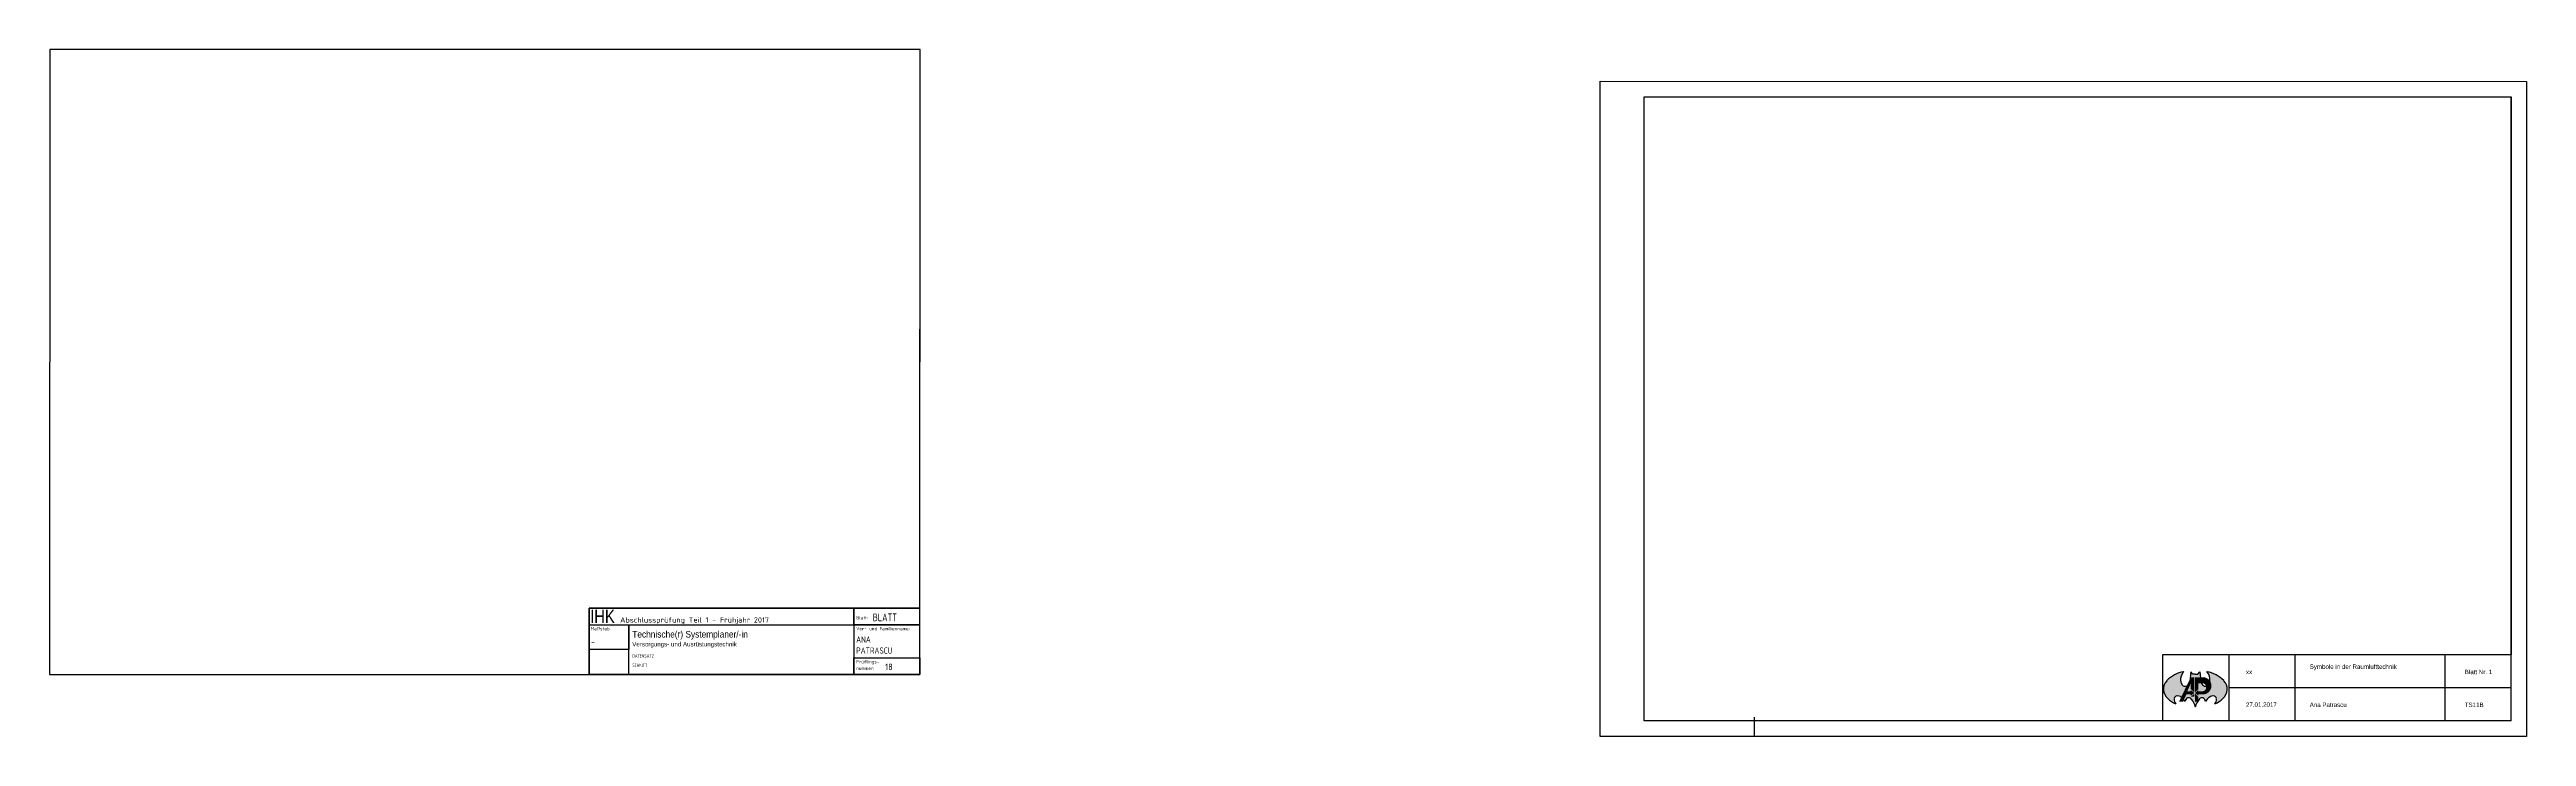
# Paper-space layout 'A3 Querformart' of a CAD drawing. Header units: millimetres. Extents: x 15 to 1138, y -28 to 283.
import ezdxf

# ---------------------------------------------------------------- set-up
doc = ezdxf.new("R2010")
doc.units = ezdxf.units.MM
for name, color, linetype, lineweight in [('HLS_Geräte', 14, 'Continuous', 25), ('HLS_Plankopf', 7, 'Continuous', 25), ('Zeichnungsrahmen', 7, 'Continuous', 25)]:
    doc.layers.add(name, color=color, linetype=linetype, lineweight=lineweight)
doc.styles.add('Arial', font='ARIALUNI.TTF')
doc.styles.add('ISO', font='ISO8')
doc.styles.get("Standard").update_dxf_attribs({"font": 'arial.ttf'})

psp = doc.layouts.new('A3 Querformart')

# ---------------------------------------------------------------- hatches: boundary and pattern name
at = {"layer": 'HLS_Geräte', "true_color": 0x58ba48, "transparency": 33554585}
h = psp.add_hatch(color=85, dxfattribs=at)
h.dxf.hatch_style = 1
h.paths.add_polyline_path([(1000.8, -2.8, 0.149762), (993.2, 1.3, -0.209874), (994.5, -3, -0.047359), (994.4, -3.5, -0.081227), (993.9, -4.5, -0.266545), (992.4, -5.3, -0.299401), (990.8, -4.3), (990.4, -3.5, -0.047359), (990.3, -3), (989.9, 1.2), (989, 0.1), (987.8, 0.1), (986.7, 0.1), (985.8, 1.2), (985.4, -3, -0.047359), (985.3, -3.5), (984.9, -4.3, -0.299401), (983.3, -5.3, -0.266545), (981.7, -4.5, -0.081227), (981.3, -3.5, -0.047359), (981.2, -3, -0.209874), (982.5, 1.3, 0.149762), (974.9, -2.8, 0.420661), (975.3, -10.9, 0.107922), (979, -13.4, -0.169442), (978.3, -11, -0.35307), (979.4, -9.8, -0.209264), (981.5, -10.4, -0.119875), (983.1, -12.4, -0.238704), (984.4, -10.7, -0.293298), (985.9, -11.1, -0.147456), (987.8, -14.9, -0.147456), (989.7, -11.1, -0.293298), (991.3, -10.7, -0.238704), (992.5, -12.4, -0.119875), (994.2, -10.4, -0.209264), (996.3, -9.8, -0.35307), (997.4, -11, -0.169442), (996.7, -13.4, 0.107922), (1000.3, -10.9, 0.420661)])
at = {"layer": 'HLS_Geräte', "true_color": 0x000000}
h = psp.add_hatch(color=18, dxfattribs=at)
h.dxf.hatch_style = 1
h.paths.add_polyline_path([(987.4, -1.3), (985.8, -1.3), (983.1, -6.8), (984.6, -6.8), (985.8, -4), (985.8, -6.7), (985.9, -6.8), (987.4, -6.8)])
h.paths.add_polyline_path([(987.4, -6.8), (985.9, -6.8), (987.4, -8.1)], flags=17)
h.paths.add_polyline_path([(985.8, -7.1), (985.8, -7.7), (984.2, -7.7), (984.6, -6.8), (983.1, -6.8), (980.5, -12.3), (982.2, -12.3), (983.8, -9.1), (985.8, -9.1), (985.8, -9.7), (987.4, -8.4)])
h.paths.add_polyline_path([(987.4, -8.7), (985.8, -10.1), (987.4, -10.1)], flags=17)
h = psp.add_hatch(color=18, dxfattribs=at)
h.dxf.hatch_style = 1
h.paths.add_polyline_path([(994.8, -6.8), (992.5, -6.8, -0.265907), (990.9, -7.7), (989.2, -7.7), (989.2, -7.1), (987.8, -8.3), (987.8, -8.5), (989.2, -9.7), (989.2, -9.1), (991.3, -9.1, 0.294419)])
h.paths.add_polyline_path([(989.2, -4), (990.9, -4, -0.579895), (992.5, -6.8), (994.8, -6.8, 0.545094), (991.3, -1.3), (987.8, -1.3), (987.8, -6.8), (989.2, -6.8), (989.2, -6.7)])
h.paths.add_polyline_path([(987.8, -8.3), (987.7, -8.4), (987.8, -8.5)])
h.paths.add_polyline_path([(987.8, -8.8), (987.8, -12.3), (989.2, -12.3), (989.2, -10.1)])
h.paths.add_polyline_path([(987.8, -8.8), (987.7, -8.7), (987.7, -12.3), (987.8, -12.3)])
h.paths.add_polyline_path([(989.2, -6.8), (987.8, -6.8), (987.8, -8)], flags=17)
h.paths.add_polyline_path([(987.8, -6.8), (987.7, -6.8), (987.7, -8.1), (987.8, -8)])
h.paths.add_polyline_path([(987.8, -1.3), (987.7, -1.3), (987.7, -6.8), (987.8, -6.8)])

# ---------------------------------------------------------------- linework, layer by layer
psp.add_lwpolyline([(15, 0), (409.6, 0), (409.7, 283.3), (15.1, 283.3)], close=True)
psp.add_lwpolyline([(409.6, 0), (409.6, 30), (259.6, 30), (259.6, 0), (259.6, 22.5), (409.6, 22.5), (379.6, 22.5), (379.6, 30), (379.6, 0), (379.6, 7.5), (409.6, 7.5), (409.6, 0), (259.6, 0), (277.6, 0), (277.6, 22.5), (277.6, 11.3), (259.6, 11.3)])
at = {"layer": 'HLS_Geräte', "color": 116, "true_color": 0x136734}
for p, q in [((985.8, 1.2), (985.4, -3)), ((986.7, 0.1), (985.8, 1.2)), ((987.8, 0.1), (986.7, 0.1)), ((987.8, 0.1), (989, 0.1)), ((989, 0.1), (989.9, 1.2)), ((989.9, 1.2), (990.3, -3)), ((985.3, -3.5), (984.9, -4.3)), ((990.4, -3.5), (990.8, -4.3))]:
    psp.add_line(p, q, dxfattribs=at)
for centre, radius, start, end in [((985.3, -13.2), 14.7, 101.1078, 135.1774), ((986.7, -2.4), 5.58, 139.037, 186.4484), ((988.9, -2.4), 5.58, 353.5516, 40.963), ((990.3, -13.2), 14.7, 44.8226, 78.8922), ((979.1, -6.7), 5.69, 137.405, 228.6634), ((982.7, -3.7), 10.3, 224.3945, 249.0331), ((979.6, -11.1), 1.32, 97.0223, 174.8087), ((982, -11.1), 3.73, 178.7444, 217.2123), ((979.8, -12.5), 2.72, 50.3492, 98.7724), ((983.6, -2.8), 2.41, 184.996, 195.8417), ((984.6, -2.5), 3.5, 195.3329, 213.908), ((978.3, -14.7), 5.35, 26.0624, 53.4052), ((983.2, -3.6), 1.75, 212.0185, 271.7181), ((985.4, -12.7), 2.34, 117.123, 170.8251), ((983.3, -3.6), 1.75, 268.2819, 334.9528), ((984.8, -12.1), 1.49, 41.3342, 106.7195), ((983, -2.8), 2.41, 344.1583, 355.004), ((980.7, -16.2), 7.29, 10.2426, 43.7951), ((995, -16.2), 7.29, 136.2049, 169.7574), ((990.9, -12.1), 1.49, 73.2805, 138.6658), ((992.7, -2.8), 2.41, 184.996, 195.8417), ((992.4, -3.6), 1.75, 205.0472, 271.7181), ((990.2, -12.7), 2.34, 9.1749, 62.877), ((992.5, -3.6), 1.75, 268.2819, 327.9815), ((997.3, -14.7), 5.35, 126.5948, 153.9376), ((991, -2.5), 3.5, 326.092, 344.6671), ((995.9, -12.5), 2.72, 81.2276, 129.6508), ((992.1, -2.8), 2.41, 344.1583, 355.004), ((996.1, -11.1), 1.32, 5.1913, 82.9777), ((993, -3.7), 10.3, 290.9669, 315.6055), ((993.7, -11.1), 3.73, 322.7877, 1.2556), ((996.6, -6.7), 5.69, 311.3366, 42.595)]:
    psp.add_arc(centre, radius, start, end, dxfattribs=at)
at = {"layer": 'HLS_Plankopf'}
for p, q in [((718, 268.9), (1138, 268.8)), ((718, -28.1), (718, 268.9)), ((1131, -21.1), (1131, 261.8)), ((1138, 268.8), (1138, -28.1)), ((973, 8.9), (973, -21.1)), ((1003, 8.9), (1003, -21.1)), ((1033, 8.9), (1033, -21.1)), ((1101, 8.9), (1101, -21.1)), ((1131, -6.1), (1003, -6.1)), ((1131, -21.1), (738, -21.1)), ((788, -28.1), (788, -19.4)), ((1138, -28.1), (718, -28.1))]:
    psp.add_line(p, q, dxfattribs=at)
psp.add_lwpolyline([(738, 261.9), (1131, 261.8), (1131, 8.9), (973, 8.9), (973, -21.1), (738, -21.1), (738, 261.9)], close=True, dxfattribs=at)
at = {"layer": 'Zeichnungsrahmen'}
psp.add_lwpolyline([(15.1, 283.3), (15, 0), (259.6, 0), (259.6, 30), (409.6, 30), (409.7, 283.3)], close=True, dxfattribs=at)

# ---------------------------------------------------------------- texts
at = {"style": 'Arial'}
for s, height, width, p in [('IHK', 6, 0.8, (260.1, 23.3)), ('Technische(r) Systemplaner/-in', 3, 0.9, (279.2, 16.7))]:
    psp.add_text(s, height=height, dxfattribs=dict(at, width=width)).set_placement(p)
at = {"style": 'ISO'}
for s, height, p in [('Abschlussprüfung Teil 1 - Frühjahr 2017', 2.4, (273.7, 23.5)), ('Blatt:', 1.5, (380.7, 24.9)), ('Maßstab', 1.5, (260.3, 20)), ('Vor- und Familienname:', 1.5, (380.7, 20)), ('nummer:', 1.5, (380.7, 2)), ('Prüflings-', 1.5, (380.7, 5))]:
    psp.add_text(s, height=height, dxfattribs=at).set_placement(p)
for s, p in [('Versorgungs- und Ausrüstungstechnik', (279.2, 12.7)), ('xx', (1010.8, 0.1)), ('Symbole in der Raumlufttechnik', (1039.7, 2.5)), ('Blatt Nr. 1', (1110, 0.1)), ('27.01.2017', (1010.8, -14.7)), ('Ana Patrascu', (1039.7, -14.8)), ('TS11B', (1110, -14.8))]:
    psp.add_text(s, height=2).set_placement(p)
at = {"style": 'ISO', "width": 0.8}
for tag, p, height in [('BLATT', (388.2, 24.1), 3.5), ('-', (260.5, 13.3), 2.8), ('ANA', (380.7, 14.4), 2.8), ('PATRASCU', (380.7, 9.4), 2.8), ('DATENSATZ', (279.2, 7.6), 1.5), ('SCHNITT', (279.2, 3.4), 1.5), ('18', (393.9, 1.9), 3)]:
    psp.add_attdef(tag, p, '', height=height, dxfattribs=at)

# ---------------------------------------------------------------- viewports
at = {"layer": 'HLS_Plankopf'}
vp = psp.add_viewport(center=(934.5, 120.4), size=(393, 282.981), view_center_point=(14447.6, 795.7), view_height=2829.809, status=3, dxfattribs=at)
vp.dxf.flags = 0x10000  # cut along an outline
vp.dxf.clipping_boundary_handle = psp.add_lwpolyline([(738, 261.9), (1131, 261.8), (1131, 8.9), (973, 8.9), (973, -21.1), (738, -21.1), (738, 261.9)], format="xyb", close=True, dxfattribs={"invisible": 1}).dxf.handle
at = {"layer": 'Zeichnungsrahmen'}
vp = psp.add_viewport(center=(212.3, 141.7), size=(394.7, 283.3), view_center_point=(-539.6, 697.4), view_height=5666, dxfattribs=at)
vp.dxf.flags = 0x10000  # cut along an outline
vp.dxf.clipping_boundary_handle = psp.add_lwpolyline([(15.1, 283.3), (15, 0), (259.6, 0), (259.6, 30), (409.6, 30), (409.7, 283.3)], format="xyb", close=True, dxfattribs={"invisible": 1}).dxf.handle

doc.saveas('drawing.dxf')
